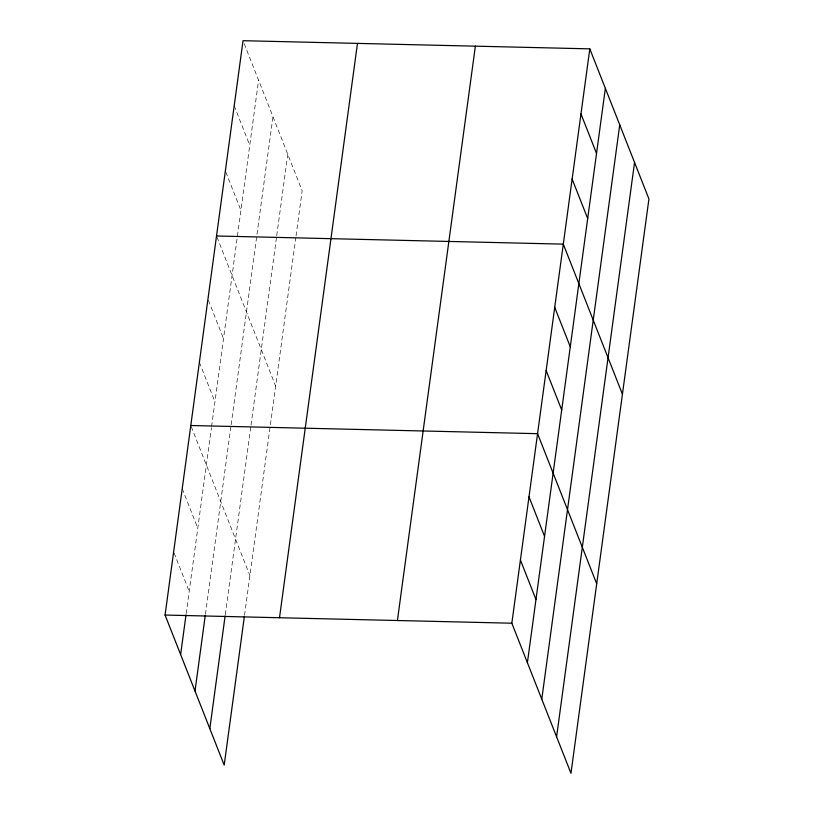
<?xml version="1.0" encoding="UTF-8"?>
<svg xmlns="http://www.w3.org/2000/svg" width="814" height="814" viewBox="0 0 814 814"><rect width="100%" height="100%" fill="white"/><g stroke="black" fill="none" stroke-linecap="round" stroke-linejoin="round"><path stroke-width="0.61" stroke-dasharray="4.07 3.05" d="M186.182 613.664L211.406 427.838M211.569 426.607L258.587 80.189M205.433 614.234L230.993 425.936M231.156 424.694L272.965 116.687M225.285 614.672L250.844 426.373M251.017 425.132L276.567 236.915M276.729 235.663L287.78 154.294M244.536 615.242L295.869 237.108M296.042 235.857L302.157 190.791L243.488 41.86M234.198 105.789L249.756 145.289M225.824 172.049L240.924 210.378M216.982 237.139L275.651 386.07M208.404 300.315L223.504 338.644M199.379 362.332L214.937 401.831M191.259 426.668L249.918 575.6M182.224 488.685L197.782 528.184M174.104 553.032L189.204 591.361"/><path stroke-width="1.22" d="M244.373 616.483L224.196 765.14L165.069 615.048L243.03 40.7L589.804 48.86L648.931 198.952L570.97 773.3L511.843 623.209L589.804 48.86M180.627 654.537L186.009 614.896M195.004 691.035L205.26 615.465M209.819 728.642L225.122 615.913M279.507 617.745L357.468 43.396M397.415 620.512L475.366 46.174M527.401 662.708L605.362 88.36M541.778 699.206L619.739 124.857M556.593 736.802L634.554 162.454M216.524 235.979L563.298 244.139L622.425 394.23M190.802 425.508L537.576 433.679L596.693 583.77M165.069 615.048L511.843 623.209M580.972 113.96L596.53 153.449M572.13 179.049L587.688 218.539M554.721 307.326L570.278 346.815M546.143 370.502L561.701 409.991M528.998 496.855L544.556 536.345M520.421 560.032L535.978 599.531"/></g></svg>
